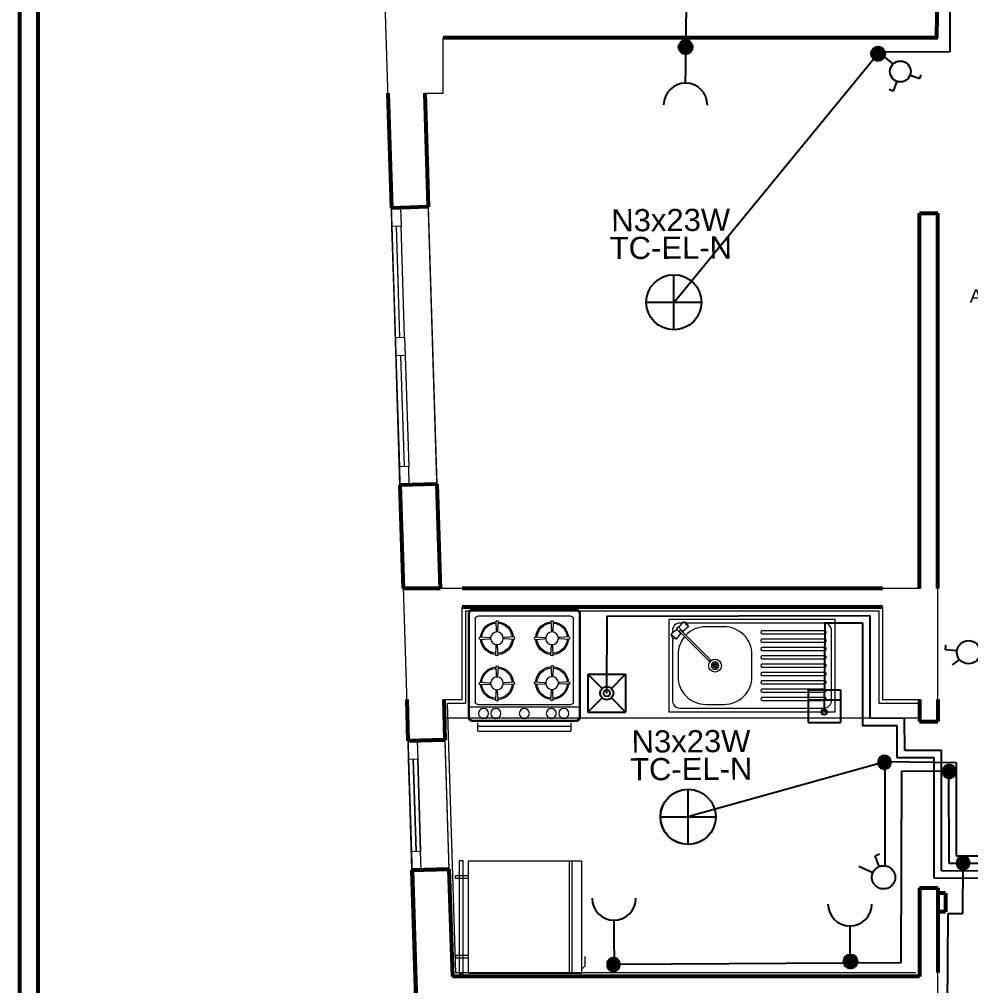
# Model space of a CAD drawing. Header units: millimetres. Extents: x -1335 to 33749, y 2338 to 5277.
# Drawn here: x 14125 to 14640, y 3621 to 4144 of the extents above; entities that cross this region are included whole.
import ezdxf
from ezdxf.enums import TextEntityAlignment as Align

# ---------------------------------------------------------------- set-up
doc = ezdxf.new("R2010")
doc.units = ezdxf.units.MM
doc.linetypes.add('ACAD_ISO03W100', pattern=[30, 12, -18])
for name, color, linetype, lineweight in [('DUVAR', 7, 'Continuous', 53), ('Linye-23', 220, 'Continuous', 25), ('MERDIVEN', 8, 'Continuous', 20), ('Model Birimi - Mahal', 7, 'Continuous', 18), ('PENCERE', 1, 'Continuous', 20), ('TEF', 15, 'Continuous', 18), ('tefrişler', 134, 'Continuous', 9), ('YALıTıM', 7, 'Continuous', 18), ('YESIL', 74, 'Continuous', 18)]:
    doc.layers.add(name, color=color, linetype=linetype, lineweight=lineweight)
doc.layers.add('LAMBA YAZI', color=51, linetype='Continuous')
doc.layers.get('TEF').off()
doc.styles.add('LAMBA', font='arial.ttf', dxfattribs={"height": 12})
doc.styles.add('OLUŞTURULMUŞ_STİL_1', font='arial.ttf')

# ---------------------------------------------------------------- blocks, each defined once
blk = doc.blocks.new('daqwe')
at = {"layer": 'tefrişler'}
for p, q in [((110582.31, -78103.35), (110643.27, -78103.35)), ((110582.31, -78164.31), (110582.31, -78103.35)), ((110639.21, -78101.31), (110634.13, -78101.31)), ((110641.24, -78103.35), (110639.21, -78101.31)), ((110643.27, -78103.35), (110643.27, -78164.31)), ((110582.31, -78108.43), (110643.27, -78108.43)), ((110582.31, -78109.95), (110643.27, -78109.95)), ((110643.27, -78164.31), (110582.31, -78164.31)), ((110582.31, -78167.35), (110582.31, -78169.39)), ((110643.27, -78167.35), (110582.31, -78167.35)), ((110590.44, -78164.31), (110590.44, -78171.42)), ((110591.96, -78164.31), (110591.96, -78171.42)), ((110633.62, -78164.31), (110633.62, -78171.42)), ((110635.14, -78164.31), (110635.14, -78171.42)), ((110643.27, -78169.39), (110643.27, -78167.35)), ((110582.31, -78169.39), (110643.27, -78169.39)), ((110591.96, -78171.42), (110590.44, -78171.42)), ((110633.62, -78171.42), (110635.14, -78171.42))]:
    blk.add_line(p, q, dxfattribs=at)
blk = doc.blocks.new('Firin-1')
for p, q in [((-26.84, -49.81), (-26.84, -4.81)), ((-25.48, -3.44), (24.97, -3.44)), ((26.34, -4.81), (26.34, -49.81)), ((24.97, -51.17), (-25.48, -51.17)), ((-30.25, -52.62), (29.75, -52.62))]:
    blk.add_line(p, q)
at = {"color": 8}
for p, q in [((-15.93, -6.01), (-15.59, -11.47)), ((-14.57, -6.01), (-14.91, -11.47)), ((13.88, -6.01), (14.22, -11.47)), ((15.25, -6.01), (14.91, -11.47)), ((-24.57, -14.64), (-19.11, -14.99)), ((-24.57, -16.01), (-19.11, -15.67)), ((-5.94, -14.64), (-11.39, -14.99)), ((-5.94, -16.01), (-11.39, -15.67)), ((5.25, -14.64), (10.71, -14.99)), ((5.25, -16.01), (10.71, -15.67)), ((23.88, -14.64), (18.42, -14.99)), ((23.88, -16.01), (18.42, -15.67)), ((-15.93, -24.64), (-15.59, -19.19)), ((-14.57, -24.64), (-14.91, -19.19)), ((13.88, -24.64), (14.22, -19.19)), ((15.25, -24.64), (14.91, -19.19)), ((-15.93, -30.27), (-15.59, -35.73)), ((-14.57, -30.27), (-14.91, -35.73)), ((13.88, -30.43), (14.22, -35.89)), ((15.25, -30.43), (14.91, -35.89)), ((-24.57, -38.9), (-19.11, -39.24)), ((-24.57, -40.27), (-19.11, -39.92)), ((-5.94, -38.9), (-11.39, -39.24)), ((-5.94, -40.27), (-11.39, -39.92)), ((5.25, -39.07), (10.71, -39.41)), ((5.25, -40.43), (10.71, -40.09)), ((23.88, -39.07), (18.42, -39.41)), ((23.88, -40.43), (18.42, -40.09)), ((-15.93, -48.9), (-15.59, -43.44)), ((-14.57, -48.9), (-14.91, -43.44)), ((13.88, -49.06), (14.22, -43.61)), ((15.25, -49.06), (14.91, -43.61))]:
    blk.add_line(p, q, dxfattribs=at)
at = {"const_width": 1.36}
blk.add_lwpolyline([(29.75, -2.08), (29.75, -57.99, -0.414214), (27.7, -60.03), (-28.21, -60.03, -0.414214), (-30.25, -57.99), (-30.25, -2.08, -0.414214), (-28.21, -0.03), (27.7, -0.03, -0.414214)], format="xyb", close=True, dxfattribs=at)
at = {"color": 8, "const_width": 0.682}
for points in [[(-25.53, -61.03), (-25.53, -65.08)], [(-25.53, -63.03), (25.03, -63.03)], [(25.03, -65.08), (25.03, -61.03)], [(-24.85, -65.76), (24.34, -65.76)]]:
    blk.add_lwpolyline(points, dxfattribs=at)
for points in [[(-25.53, -65.08, 0.414214), (-24.85, -65.76, 0.414214)], [(24.34, -65.76, 0.414214), (25.03, -65.08, 0.414214)]]:
    blk.add_lwpolyline(points, format="xyb", dxfattribs=at)
at = {"color": 8}
for centre, radius in [((-15.25, -15.33), 3.41), ((14.56, -15.33), 3.41), ((-15.25, -39.58), 3.41), ((14.56, -39.75), 3.41), ((-21.65, -55.99), 2.73), ((-14.86, -55.99), 2.73), ((-0.25, -55.99), 2.73), ((15.16, -55.99), 2.73), ((21.78, -55.99), 2.73)]:
    blk.add_circle(centre, radius, dxfattribs=at)
for centre, start, end in [((-25.48, -4.81), 90, 180), ((24.97, -4.81), 0, 90), ((-25.48, -49.81), 180, 270), ((24.97, -49.81), 270, 0)]:
    blk.add_arc(centre, 1.36, start, end)
for centre, radius, start, end in [((-15.25, -15.33), 8.86, 94.2199, 175.7801), ((-15.25, -15.33), 8.18, 94.2736, 175.7264), ((-15.25, -6.9), 1.12, 52.346, 127.654), ((-15.25, -15.33), 8.18, 4.2736, 85.7264), ((-15.25, -15.33), 8.86, 4.2199, 85.7801), ((14.56, -15.33), 8.86, 94.2199, 175.7801), ((14.56, -15.33), 8.18, 94.2736, 175.7264), ((14.56, -6.9), 1.12, 52.346, 127.654), ((14.56, -15.33), 8.18, 4.2736, 85.7264), ((14.56, -15.33), 8.86, 4.2199, 85.7801), ((-23.68, -15.33), 1.12, 142.346, 217.654), ((-19.35, -15.33), 0.415, 304.85, 55.15), ((-15.25, -11.23), 0.415, 214.85, 325.15), ((-11.16, -15.33), 0.415, 124.85, 235.15), ((-6.82, -15.33), 1.12, 322.346, 37.654), ((6.14, -15.33), 1.12, 142.346, 217.654), ((10.47, -15.33), 0.415, 304.85, 55.15), ((14.56, -11.23), 0.415, 214.85, 325.15), ((18.66, -15.33), 0.415, 124.85, 235.15), ((22.99, -15.33), 1.12, 322.346, 37.654), ((-15.25, -15.33), 8.86, 184.2199, 265.7801), ((-15.25, -15.33), 8.18, 184.2736, 265.7264), ((-15.25, -19.42), 0.415, 34.85, 145.15), ((-15.25, -15.33), 8.18, 274.2736, 355.7264), ((-15.25, -15.33), 8.86, 274.2199, 355.7801), ((14.56, -15.33), 8.86, 184.2199, 265.7801), ((14.56, -15.33), 8.18, 184.2736, 265.7264), ((14.56, -19.42), 0.415, 34.85, 145.15), ((14.56, -15.33), 8.18, 274.2736, 355.7264), ((14.56, -15.33), 8.86, 274.2199, 355.7801), ((-15.25, -23.76), 1.12, 232.346, 307.654), ((14.56, -23.76), 1.12, 232.346, 307.654), ((-15.25, -39.58), 8.86, 94.2199, 175.7801), ((-15.25, -31.15), 1.12, 52.346, 127.654), ((-15.25, -39.58), 8.86, 4.2199, 85.7801), ((14.56, -39.75), 8.86, 94.2199, 175.7801), ((14.56, -31.32), 1.12, 52.346, 127.654), ((14.56, -39.75), 8.86, 4.2199, 85.7801), ((-15.25, -39.58), 8.18, 94.2736, 175.7264), ((-15.25, -35.49), 0.415, 214.85, 325.15), ((-15.25, -39.58), 8.18, 4.2736, 85.7264), ((14.56, -39.75), 8.18, 94.2736, 175.7264), ((14.56, -35.65), 0.415, 214.85, 325.15), ((14.56, -39.75), 8.18, 4.2736, 85.7264), ((-23.68, -39.58), 1.12, 142.346, 217.654), ((-15.25, -39.58), 8.86, 184.2199, 265.7801), ((-15.25, -39.58), 8.18, 184.2736, 265.7264), ((-19.35, -39.58), 0.415, 304.85, 55.15), ((-15.25, -39.58), 8.18, 274.2736, 355.7264), ((-15.25, -39.58), 8.86, 274.2199, 355.7801), ((-11.16, -39.58), 0.415, 124.85, 235.15), ((-6.82, -39.58), 1.12, 322.346, 37.654), ((6.14, -39.75), 1.12, 142.346, 217.654), ((14.56, -39.75), 8.86, 184.2199, 265.7801), ((14.56, -39.75), 8.18, 184.2736, 265.7264), ((10.47, -39.75), 0.415, 304.85, 55.15), ((14.56, -39.75), 8.18, 274.2736, 355.7264), ((14.56, -39.75), 8.86, 274.2199, 355.7801), ((18.66, -39.75), 0.415, 124.85, 235.15), ((22.99, -39.75), 1.12, 322.346, 37.654), ((-15.25, -43.68), 0.415, 34.85, 145.15), ((14.56, -43.84), 0.415, 34.85, 145.15), ((-15.25, -48.01), 1.12, 232.346, 307.654), ((14.56, -48.18), 1.12, 232.346, 307.654)]:
    blk.add_arc(centre, radius, start, end, dxfattribs=at)
blk = doc.blocks.new('asdfŞLK')
at = {"layer": 'MERDIVEN'}
for points in [[(20479.46, -90253.2), (20479.46, -90219.7, -0.414214), (20480.21, -90218.95), (20480.71, -90218.95, -0.414214), (20481.46, -90219.7), (20481.46, -90253.2, -0.414214), (20480.71, -90253.95), (20480.21, -90253.95, -0.414214)], [(20483.96, -90253.2), (20483.96, -90219.7, -0.414214), (20484.71, -90218.95), (20485.21, -90218.95, -0.414214), (20485.96, -90219.7), (20485.96, -90253.2, -0.414214), (20485.21, -90253.95), (20484.71, -90253.95, -0.414214)], [(20488.46, -90253.2), (20488.46, -90219.7, -0.414214), (20489.21, -90218.95), (20489.71, -90218.95, -0.414214), (20490.46, -90219.7), (20490.46, -90253.2, -0.414214), (20489.71, -90253.95), (20489.21, -90253.95, -0.414214)], [(20492.96, -90253.2), (20492.96, -90219.7, -0.414214), (20493.71, -90218.95), (20494.21, -90218.95, -0.414214), (20494.96, -90219.7), (20494.96, -90253.2, -0.414214), (20494.21, -90253.95), (20493.71, -90253.95, -0.414214)], [(20497.46, -90253.2), (20497.46, -90219.7, -0.414214), (20498.21, -90218.95), (20498.71, -90218.95, -0.414214), (20499.46, -90219.7), (20499.46, -90253.2, -0.414214), (20498.71, -90253.95), (20498.21, -90253.95, -0.414214)], [(20501.96, -90253.2), (20501.96, -90219.7, -0.414214), (20502.71, -90218.95), (20503.21, -90218.95, -0.414214), (20503.96, -90219.7), (20503.96, -90253.2, -0.414214), (20503.21, -90253.95), (20502.71, -90253.95, -0.414214)], [(20506.46, -90253.2), (20506.46, -90219.7, -0.414214), (20507.21, -90218.95), (20507.71, -90218.95, -0.414214), (20508.46, -90219.7), (20508.46, -90253.2, -0.414214), (20507.71, -90253.95), (20507.21, -90253.95, -0.414214)], [(20510.96, -90253.2), (20510.96, -90219.7, -0.414214), (20511.71, -90218.95), (20512.21, -90218.95, -0.414214), (20512.96, -90219.7), (20512.96, -90253.2, -0.414214), (20512.21, -90253.95), (20511.71, -90253.95, -0.414214)], [(20515.46, -90253.2), (20515.46, -90219.7, -0.414214), (20516.21, -90218.95), (20516.71, -90218.95, -0.414214), (20517.46, -90219.7), (20517.46, -90253.2, -0.414214), (20516.71, -90253.95), (20516.21, -90253.95, -0.414214)]]:
    blk.add_lwpolyline(points, format="xyb", close=True, dxfattribs=at)
at = {"layer": 'tefrişler'}
for p, q in [((20496.97, -90277.6), (20498.22, -90278.85)), ((20497.11, -90277.46), (20498.36, -90278.7)), ((20498.36, -90276.95), (20498.36, -90278.7)), ((20498.56, -90276.95), (20498.56, -90278.7)), ((20498.56, -90278.7), (20499.8, -90277.46)), ((20498.7, -90278.85), (20499.94, -90277.6)), ((20496.46, -90278.85), (20498.22, -90278.85)), ((20496.46, -90279.05), (20498.22, -90279.05)), ((20496.97, -90280.29), (20498.22, -90279.05)), ((20497.11, -90280.43), (20498.36, -90279.19)), ((20498.36, -90279.19), (20498.36, -90280.95)), ((20498.56, -90279.19), (20499.8, -90280.43)), ((20498.56, -90279.19), (20498.56, -90280.95)), ((20498.7, -90278.85), (20500.46, -90278.85)), ((20498.7, -90279.05), (20500.46, -90279.05)), ((20498.7, -90279.05), (20499.94, -90280.29))]:
    blk.add_line(p, q, dxfattribs=at)
for points in [[(20473.46, -90213.95), (20473.46, -90303.95), (20523.46, -90303.95), (20523.46, -90213.95)], [(20479.1, -90297.59), (20479.81, -90298.3), (20496.07, -90282.04), (20495.37, -90281.33)]]:
    blk.add_lwpolyline(points, close=True, dxfattribs=at)
for points in [[(20483.36, -90301.95), (20517.46, -90301.95, 0.414214), (20521.46, -90297.95), (20521.46, -90219.95, 0.414214), (20517.46, -90215.95), (20479.46, -90215.95, 0.414214), (20475.46, -90219.95)], [(20475.46, -90219.95), (20475.46, -90294.05, 0.190615)], [(20482.74, -90295.37, 0.178056), (20492.46, -90298.95), (20504.46, -90298.95, 0.414214), (20519.46, -90283.95), (20519.46, -90273.95, 0.414214), (20504.46, -90258.95), (20492.46, -90258.95, 0.414214), (20477.46, -90273.95)], [(20477.46, -90273.95), (20477.46, -90283.95, 0.202503), (20482, -90294.7)], [(20477.54, -90293.2), (20475.9, -90293.75, 0.236068), (20475.26, -90294.38), (20474.71, -90296.03)], [(20475.46, -90296.61), (20475.46, -90297.95, 0.414214), (20479.46, -90301.95), (20480.79, -90301.95, 0.414214)], [(20484.2, -90299.86), (20483.65, -90301.51, -0.236068), (20483.02, -90302.14), (20481.37, -90302.69)]]:
    blk.add_lwpolyline(points, format="xyb", dxfattribs=at)
for points in [[(20480.02, -90296.39), (20477.9, -90298.51), (20474.71, -90296.03), (20477.54, -90293.2), (20480.02, -90296.39)], [(20481.02, -90297.39), (20478.9, -90299.51), (20481.37, -90302.69), (20484.2, -90299.86), (20481.02, -90297.39)]]:
    blk.add_lwpolyline(points, dxfattribs=at)
blk.add_circle((20498.46, -90278.95), 3.5, dxfattribs=at)
for centre, start, end in [((20498.46, -90278.95), 137.866, 177.134), ((20498.46, -90278.95), 92.866, 132.134), ((20498.46, -90278.95), 47.866, 87.134), ((20498.46, -90278.95), 2.866, 42.134), ((20498.46, -90278.95), 182.866, 222.134), ((20498.46, -90278.95), 227.866, 267.134), ((20498.46, -90278.95), 272.866, 312.134), ((20498.46, -90278.95), 317.866, 357.134), ((20479.46, -90297.95), 186.5805, 263.4195), ((20479.46, -90297.95), 59.4775, 83.4195), ((20479.46, -90297.95), 6.5805, 30.5225)]:
    blk.add_arc(centre, 2, start, end, dxfattribs=at)

msp = doc.modelspace()

# ---------------------------------------------------------------- linework, layer by layer
for p, q in [((14482.33, 4131.07), (14489.1, 4131.07)), ((14482.47, 4131.31), (14488.96, 4131.31)), ((14482.62, 4131.55), (14488.81, 4131.55)), ((14482.8, 4131.78), (14488.63, 4131.78)), ((14483.02, 4132.02), (14488.42, 4132.02)), ((14483.27, 4132.26), (14488.16, 4132.26)), ((14483.58, 4132.49), (14487.85, 4132.49)), ((14483.98, 4132.73), (14487.45, 4132.73)), ((14484.55, 4132.97), (14486.88, 4132.97)), ((14481.93, 4129.41), (14489.5, 4129.41)), ((14481.93, 4129.18), (14489.5, 4129.18)), ((14481.94, 4129.65), (14489.49, 4129.65)), ((14481.95, 4128.94), (14489.48, 4128.94)), ((14481.96, 4129.89), (14489.47, 4129.89)), ((14481.98, 4128.7), (14489.45, 4128.7)), ((14482, 4130.12), (14489.43, 4130.12)), ((14482.03, 4128.47), (14489.4, 4128.47)), ((14482.06, 4130.36), (14489.37, 4130.36)), ((14482.1, 4128.23), (14489.33, 4128.23)), ((14482.13, 4130.6), (14489.3, 4130.6)), ((14482.18, 4127.99), (14489.25, 4127.99)), ((14482.23, 4130.84), (14489.21, 4130.84)), ((14482.28, 4127.76), (14489.15, 4127.76)), ((14482.4, 4127.52), (14489.03, 4127.52)), ((14482.55, 4127.28), (14488.88, 4127.28)), ((14482.72, 4127.05), (14488.71, 4127.05)), ((14482.92, 4126.81), (14488.52, 4126.81)), ((14483.15, 4126.57), (14488.28, 4126.57)), ((14483.43, 4126.34), (14488, 4126.34)), ((14483.79, 4126.1), (14487.64, 4126.1)), ((14484.26, 4125.86), (14487.17, 4125.86)), ((14586.02, 4125.87), (14593.59, 4125.87)), ((14586.03, 4126.11), (14593.58, 4126.11)), ((14586.05, 4126.35), (14593.56, 4126.35)), ((14586.09, 4126.58), (14593.52, 4126.58)), ((14586.15, 4126.82), (14593.46, 4126.82)), ((14586.22, 4127.06), (14593.39, 4127.06)), ((14586.31, 4127.29), (14593.29, 4127.29)), ((14586.42, 4127.53), (14593.18, 4127.53)), ((14586.55, 4127.77), (14593.05, 4127.77)), ((14586.71, 4128), (14592.9, 4128)), ((14586.89, 4128.24), (14592.72, 4128.24)), ((14587.1, 4128.48), (14592.5, 4128.48)), ((14587.36, 4128.71), (14592.25, 4128.71)), ((14587.67, 4128.95), (14591.94, 4128.95)), ((14588.07, 4129.19), (14591.54, 4129.19)), ((14588.64, 4129.42), (14590.97, 4129.42)), ((14485.08, 4125.63), (14486.35, 4125.63)), ((14586.02, 4125.64), (14589.78, 4125.64)), ((14586.04, 4125.4), (14593.57, 4125.4)), ((14586.07, 4125.16), (14593.54, 4125.16)), ((14586.12, 4124.92), (14593.49, 4124.92)), ((14586.19, 4124.69), (14593.42, 4124.69)), ((14586.27, 4124.45), (14593.34, 4124.45)), ((14586.37, 4124.21), (14593.24, 4124.21)), ((14586.49, 4123.98), (14593.12, 4123.98)), ((14586.64, 4123.74), (14592.97, 4123.74)), ((14586.81, 4123.5), (14592.8, 4123.5)), ((14587, 4123.27), (14592.6, 4123.27)), ((14587.24, 4123.03), (14592.37, 4123.03)), ((14587.52, 4122.79), (14592.08, 4122.79)), ((14587.88, 4122.56), (14591.73, 4122.56)), ((14588.35, 4122.32), (14591.26, 4122.32)), ((14589.17, 4122.08), (14590.43, 4122.08)), ((14590.37, 4125.64), (14593.59, 4125.64)), ((14599.88, 4110.86), (14597.95, 4105.57)), ((14607.1, 4114.22), (14612.39, 4112.29)), ((14612.39, 4112.29), (14613.16, 4114.4)), ((14597.95, 4105.57), (14595.84, 4106.34)), ((14626.24, 3803.26), (14626.51, 3805.77)), ((14632.5, 3802.59), (14626.24, 3803.26)), ((14432.86, 3789.97), (14453.26, 3789.97)), ((14432.86, 3789.97), (14440.51, 3782.32)), ((14432.86, 3789.97), (14432.86, 3769.57)), ((14445.6, 3782.32), (14453.26, 3789.97)), ((14453.26, 3789.97), (14453.26, 3769.57)), ((14551.9, 3781.52), (14569.44, 3781.52)), ((14551.9, 3781.52), (14551.9, 3763.98)), ((14569.44, 3781.52), (14569.44, 3763.98)), ((14432.86, 3769.57), (14440.51, 3777.22)), ((14445.6, 3777.22), (14453.26, 3769.57)), ((14551.9, 3776.24), (14569.44, 3776.24)), ((14432.86, 3769.57), (14453.26, 3769.57)), ((14551.9, 3763.98), (14569.44, 3763.98)), ((14589.86, 3744.17), (14596.62, 3744.17)), ((14589.99, 3744.41), (14596.49, 3744.41)), ((14590.14, 3744.65), (14596.33, 3744.65)), ((14590.32, 3744.88), (14596.15, 3744.88)), ((14590.54, 3745.12), (14595.94, 3745.12)), ((14590.79, 3745.36), (14595.68, 3745.36)), ((14591.11, 3745.59), (14595.37, 3745.59)), ((14591.5, 3745.83), (14594.97, 3745.83)), ((14592.07, 3746.07), (14594.41, 3746.07)), ((14589.45, 3742.51), (14597.03, 3742.51)), ((14589.45, 3742.28), (14597.02, 3742.28)), ((14589.46, 3742.75), (14597.02, 3742.75)), ((14589.47, 3742.04), (14597, 3742.04)), ((14589.49, 3742.99), (14596.99, 3742.99)), ((14589.51, 3741.8), (14596.97, 3741.8)), ((14589.53, 3743.22), (14596.95, 3743.22)), ((14589.56, 3741.57), (14596.92, 3741.57)), ((14589.58, 3743.46), (14596.89, 3743.46)), ((14589.62, 3741.33), (14596.85, 3741.33)), ((14589.66, 3743.7), (14596.82, 3743.7)), ((14589.71, 3741.09), (14596.77, 3741.09)), ((14589.75, 3743.93), (14596.73, 3743.93)), ((14589.81, 3740.86), (14596.67, 3740.86)), ((14589.93, 3740.62), (14596.55, 3740.62)), ((14590.07, 3740.38), (14596.41, 3740.38)), ((14590.24, 3740.15), (14596.24, 3740.15)), ((14590.44, 3739.91), (14596.04, 3739.91)), ((14590.67, 3739.67), (14595.8, 3739.67)), ((14590.96, 3739.44), (14595.52, 3739.44)), ((14591.31, 3739.2), (14595.17, 3739.2)), ((14591.79, 3738.96), (14594.69, 3738.96)), ((14592.61, 3738.73), (14593.87, 3738.73)), ((14624.66, 3738.73), (14631.82, 3738.73)), ((14624.75, 3738.96), (14631.73, 3738.96)), ((14624.86, 3739.2), (14631.62, 3739.2)), ((14624.99, 3739.44), (14631.49, 3739.44)), ((14625.14, 3739.67), (14631.33, 3739.67)), ((14625.32, 3739.91), (14631.15, 3739.91)), ((14625.54, 3740.15), (14630.94, 3740.15)), ((14625.79, 3740.38), (14630.68, 3740.38)), ((14626.1, 3740.62), (14630.37, 3740.62)), ((14626.5, 3740.86), (14629.97, 3740.86)), ((14627.07, 3741.09), (14629.4, 3741.09)), ((14624.45, 3737.54), (14632.03, 3737.54)), ((14624.45, 3737.31), (14632.02, 3737.31)), ((14624.46, 3737.78), (14632.01, 3737.78)), ((14624.47, 3737.07), (14632, 3737.07)), ((14624.49, 3738.02), (14631.99, 3738.02)), ((14624.51, 3736.83), (14631.97, 3736.83)), ((14624.53, 3738.25), (14631.95, 3738.25)), ((14624.56, 3736.6), (14631.92, 3736.6)), ((14624.58, 3738.49), (14631.89, 3738.49)), ((14624.62, 3736.36), (14631.85, 3736.36)), ((14624.7, 3736.12), (14631.77, 3736.12)), ((14624.81, 3735.88), (14631.67, 3735.88)), ((14624.93, 3735.65), (14631.55, 3735.65)), ((14625.07, 3735.41), (14631.41, 3735.41)), ((14625.24, 3735.17), (14631.24, 3735.17)), ((14625.44, 3734.94), (14631.04, 3734.94)), ((14625.67, 3734.7), (14630.8, 3734.7)), ((14625.96, 3734.46), (14630.52, 3734.46)), ((14626.31, 3734.23), (14630.16, 3734.23)), ((14626.79, 3733.99), (14629.69, 3733.99)), ((14627.61, 3733.75), (14628.87, 3733.75)), ((14588.15, 3691.82), (14590.49, 3692.75)), ((14590.46, 3685.97), (14588.15, 3691.82)), ((14631.96, 3688.07), (14639.53, 3688.07)), ((14631.96, 3687.83), (14639.53, 3687.83)), ((14631.97, 3688.3), (14639.52, 3688.3)), ((14631.98, 3687.59), (14639.51, 3687.59)), ((14631.99, 3688.54), (14639.5, 3688.54)), ((14632.01, 3687.36), (14639.47, 3687.36)), ((14632.03, 3688.78), (14639.45, 3688.78)), ((14632.06, 3687.12), (14639.42, 3687.12)), ((14632.09, 3689.02), (14639.4, 3689.02)), ((14632.13, 3686.88), (14639.36, 3686.88)), ((14632.16, 3689.25), (14639.32, 3689.25)), ((14632.21, 3686.65), (14639.28, 3686.65)), ((14632.25, 3689.49), (14639.23, 3689.49)), ((14632.36, 3689.73), (14639.12, 3689.73)), ((14632.49, 3689.96), (14638.99, 3689.96)), ((14632.65, 3690.2), (14638.84, 3690.2)), ((14632.83, 3690.44), (14638.66, 3690.44)), ((14633.04, 3690.67), (14638.44, 3690.67)), ((14633.3, 3690.91), (14638.19, 3690.91)), ((14633.61, 3691.15), (14637.88, 3691.15)), ((14634.01, 3691.38), (14637.48, 3691.38)), ((14634.58, 3691.62), (14636.91, 3691.62)), ((14632.31, 3686.41), (14639.18, 3686.41)), ((14632.43, 3686.17), (14639.05, 3686.17)), ((14632.58, 3685.94), (14638.91, 3685.94)), ((14632.74, 3685.7), (14638.74, 3685.7)), ((14632.94, 3685.46), (14638.54, 3685.46)), ((14633.18, 3685.23), (14638.31, 3685.23)), ((14633.46, 3684.99), (14638.02, 3684.99)), ((14633.82, 3684.75), (14637.67, 3684.75)), ((14634.29, 3684.52), (14637.2, 3684.52)), ((14635.11, 3684.28), (14636.37, 3684.28)), ((14443.07, 3634.26), (14450.23, 3634.26)), ((14443.16, 3634.49), (14450.14, 3634.49)), ((14443.27, 3634.73), (14450.03, 3634.73)), ((14443.4, 3634.97), (14449.9, 3634.97)), ((14443.56, 3635.2), (14449.75, 3635.2)), ((14443.74, 3635.44), (14449.57, 3635.44)), ((14443.95, 3635.68), (14449.35, 3635.68)), ((14444.21, 3635.91), (14449.1, 3635.91)), ((14444.52, 3636.15), (14448.78, 3636.15)), ((14444.92, 3636.39), (14448.39, 3636.39)), ((14445.49, 3636.62), (14447.82, 3636.62)), ((14571.07, 3634.69), (14578.65, 3634.69)), ((14571.07, 3634.45), (14578.64, 3634.45)), ((14571.08, 3634.92), (14578.64, 3634.92)), ((14571.09, 3634.21), (14578.62, 3634.21)), ((14571.11, 3635.16), (14578.61, 3635.16)), ((14571.15, 3635.4), (14578.57, 3635.4)), ((14571.2, 3635.63), (14578.51, 3635.63)), ((14571.28, 3635.87), (14578.44, 3635.87)), ((14571.37, 3636.11), (14578.35, 3636.11)), ((14571.48, 3636.34), (14578.24, 3636.34)), ((14571.61, 3636.58), (14578.11, 3636.58)), ((14571.76, 3636.82), (14577.95, 3636.82)), ((14571.94, 3637.05), (14577.77, 3637.05)), ((14572.16, 3637.29), (14577.56, 3637.29)), ((14572.41, 3637.53), (14577.3, 3637.53)), ((14572.72, 3637.76), (14576.99, 3637.76)), ((14573.12, 3638), (14576.59, 3638)), ((14573.69, 3638.24), (14576.02, 3638.24)), ((14442.86, 3633.07), (14450.44, 3633.07)), ((14442.87, 3633.31), (14450.43, 3633.31)), ((14442.87, 3632.84), (14450.44, 3632.84)), ((14442.89, 3632.6), (14450.42, 3632.6)), ((14442.9, 3633.55), (14450.4, 3633.55)), ((14442.92, 3632.36), (14450.38, 3632.36)), ((14442.94, 3633.78), (14450.36, 3633.78)), ((14442.97, 3632.12), (14450.33, 3632.12)), ((14443, 3634.02), (14450.31, 3634.02)), ((14443.04, 3631.89), (14450.27, 3631.89)), ((14443.12, 3631.65), (14450.18, 3631.65)), ((14443.22, 3631.41), (14450.08, 3631.41)), ((14443.34, 3631.18), (14449.96, 3631.18)), ((14443.48, 3630.94), (14449.82, 3630.94)), ((14443.65, 3630.7), (14449.65, 3630.7)), ((14443.85, 3630.47), (14449.45, 3630.47)), ((14444.09, 3630.23), (14449.22, 3630.23)), ((14444.37, 3629.99), (14448.93, 3629.99)), ((14444.73, 3629.76), (14448.58, 3629.76)), ((14445.2, 3629.52), (14448.1, 3629.52)), ((14446.02, 3629.28), (14447.28, 3629.28)), ((14571.13, 3633.98), (14578.59, 3633.98)), ((14571.18, 3633.74), (14578.54, 3633.74)), ((14571.24, 3633.5), (14578.47, 3633.5)), ((14571.33, 3633.27), (14578.39, 3633.27)), ((14571.43, 3633.03), (14578.29, 3633.03)), ((14571.55, 3632.79), (14578.17, 3632.79)), ((14571.69, 3632.55), (14578.03, 3632.55)), ((14571.86, 3632.32), (14577.86, 3632.32)), ((14572.06, 3632.08), (14577.66, 3632.08)), ((14572.29, 3631.84), (14577.42, 3631.84)), ((14572.58, 3631.61), (14577.14, 3631.61)), ((14572.93, 3631.37), (14576.78, 3631.37)), ((14573.41, 3631.13), (14576.31, 3631.13)), ((14574.23, 3630.9), (14575.49, 3630.9))]:
    msp.add_line(p, q)
at = {"color": 1, "ltscale": 10}
for p, q in [((14485.71, 4109.84), (14485.78, 4117.99)), ((14446.92, 3656.96), (14446.92, 3648.54)), ((14574.54, 3653.81), (14574.54, 3645.39))]:
    msp.add_line(p, q, dxfattribs=at)
at = {"color": 2}
for p, q in [((14479.34, 3976.39), (14479.34, 4006.22)), ((14464.43, 3991.3), (14494.26, 3991.3)), ((14487.03, 3697.91), (14487.03, 3727.74)), ((14472.15, 3712.85), (14501.99, 3712.85)), ((14501.99, 3712.8), (14501.95, 3712.82))]:
    msp.add_line(p, q, dxfattribs=at)
at = {"linetype": 'ACAD_ISO03W100', "ltscale": 10}
for p, q in [((14633.86, 3797.97), (14629.87, 3795.05)), ((14586.99, 3682.62), (14579.45, 3685.9))]:
    msp.add_line(p, q, dxfattribs=at)
for centre, radius in [((14485.72, 4129.36), 3.79), ((14589.8, 4125.82), 3.79), ((14601.82, 4116.15), 5.63), ((14638.76, 3801.92), 6.3), ((14443.06, 3779.77), 3.6), ((14443.06, 3779.77), 1.72), ((14560.67, 3769.52), 1.48), ((14592.77, 3680.11), 6.3), ((14574.86, 3634.63), 3.79)]:
    msp.add_circle(centre, radius)
at = {"color": 2}
for centre, radius in [((14479.34, 3991.3), 14.92), ((14487.03, 3712.82), 14.96), ((14487.07, 3712.85), 14.92)]:
    msp.add_circle(centre, radius, dxfattribs=at)
at = {"linetype": 'ByBlock'}
for centre, start, end in [((14485.62, 4098.01), 359.5551, 179.5551), ((14446.92, 3668.78), 180, 0), ((14574.54, 3665.64), 180, 0)]:
    msp.add_arc(centre, 11.84, start, end, dxfattribs=at)
at = {"layer": 'DUVAR'}
for p, q in [((14622.15, 4187.18), (14621.44, 4134.42)), ((14622.15, 4134.42), (14354.6, 4134.42)), ((14324.6, 4104.42), (14326.55, 4042.25)), ((14344.61, 4104.42), (14346.54, 4042.87)), ((14346.54, 4042.87), (14326.54, 4042.25)), ((14346.54, 4042.87), (14326.55, 4042.25)), ((14346.54, 4042.87), (14326.55, 4042.25)), ((14346.54, 4042.87), (14326.55, 4042.25)), ((14346.54, 4042.87), (14326.55, 4042.25)), ((14346.54, 4042.87), (14326.55, 4042.25)), ((14346.54, 4042.87), (14326.55, 4042.25)), ((14612.15, 3836.32), (14612.15, 4039.42)), ((14612.15, 4039.42), (14622.15, 4039.42)), ((14622.15, 3836.32), (14622.15, 4039.42)), ((14351.22, 3892.95), (14331.22, 3892.32)), ((14351.22, 3892.95), (14331.23, 3892.32)), ((14351.22, 3892.95), (14331.23, 3892.32)), ((14351.22, 3892.95), (14331.23, 3892.32)), ((14351.22, 3892.95), (14331.23, 3892.32)), ((14351.22, 3892.95), (14331.23, 3892.32)), ((14351.22, 3892.95), (14331.23, 3892.32)), ((14331.23, 3892.32), (14332.98, 3836.32)), ((14351.22, 3892.95), (14352.99, 3836.32)), ((14352.99, 3836.32), (14332.98, 3836.32)), ((14592.15, 3836.32), (14364.85, 3836.32)), ((14592.15, 3826.32), (14364.85, 3826.32)), ((14334.85, 3776.32), (14335.55, 3753.94)), ((14354.86, 3776.32), (14355.54, 3754.59)), ((14612.15, 3776.32), (14612.15, 3764.49)), ((14622.15, 3776.32), (14622.15, 3764.49)), ((14612.15, 3764.49), (14622.15, 3764.49)), ((14355.55, 3754.59), (14335.55, 3753.94)), ((14335.56, 3753.94), (14355.55, 3754.59)), ((14355.63, 3754.59), (14335.56, 3753.94)), ((14355.55, 3754.59), (14335.56, 3753.94)), ((14335.56, 3753.94), (14355.55, 3754.59)), ((14355.55, 3754.59), (14335.56, 3753.94)), ((14355.55, 3754.59), (14335.56, 3753.94)), ((14355.55, 3754.59), (14335.56, 3753.94)), ((14355.55, 3754.59), (14335.56, 3753.94)), ((14355.55, 3754.59), (14355.55, 3754.59)), ((14355.55, 3754.59), (14355.55, 3754.59)), ((14355.55, 3754.59), (14355.55, 3754.59)), ((14355.55, 3754.59), (14355.55, 3754.59)), ((14335.56, 3753.94), (14335.56, 3753.94)), ((14335.56, 3753.94), (14335.56, 3753.94)), ((14357.71, 3684.62), (14337.72, 3683.97)), ((14337.72, 3683.97), (14357.71, 3684.62)), ((14357.71, 3684.62), (14337.72, 3683.97)), ((14357.71, 3684.62), (14337.72, 3683.97)), ((14357.71, 3684.62), (14337.72, 3683.97)), ((14337.74, 3683.97), (14341.14, 3575.06)), ((14357.71, 3684.62), (14359.54, 3626.49)), ((14612.15, 3674.49), (14612.15, 3626.49)), ((14612.15, 3674.49), (14622.15, 3674.49)), ((14622.15, 3674.49), (14622.15, 3671.49)), ((14622.15, 3673.65), (14622.15, 3628.65)), ((14626.16, 3671.49), (14622.15, 3671.49)), ((14626.16, 3671.49), (14626.16, 3661.49)), ((14626.16, 3661.49), (14622.15, 3661.49)), ((14612.15, 3626.49), (14359.54, 3626.49))]:
    msp.add_line(p, q, dxfattribs=at)
at = {"layer": 'DUVAR', "color": 0}
for p, q in [((14346.54, 4042.87), (14326.55, 4042.25)), ((14351.22, 3892.95), (14331.23, 3892.32)), ((14351.22, 3892.95), (14331.23, 3892.32)), ((14355.55, 3754.59), (14355.55, 3754.59))]:
    msp.add_line(p, q, dxfattribs=at)
at = {"layer": 'DUVAR'}
msp.add_lwpolyline([(15240.03, 5276.58), (14125.36, 5276.58), (14125.36, 2376.9), (15240.03, 2376.9)], close=True, dxfattribs=at)
for points in [[(14135.36, 5266.58), (14135.36, 2386.9), (15230.03, 2386.9), (15230.03, 5266.58), (14135.36, 5266.58)], [(14347.89, 3359.1), (14337.74, 3683.97)]]:
    msp.add_lwpolyline(points, dxfattribs=at)
at = {"layer": 'Linye-23'}
for p, q in [((14628.74, 4126.81), (14628.75, 4255.68)), ((14485.78, 4117.99), (14486.19, 4154.35)), ((14485.73, 4133.15), (14485.73, 4129.25)), ((14479.36, 3991.25), (14590.2, 4126.48)), ((14486.25, 4129.59), (14486.25, 4129.67)), ((14628.74, 4126.81), (14590.16, 4126.56)), ((14598, 4120.26), (14590.2, 4126.48)), ((14443.12, 3821.25), (14442.9, 3779.58)), ((14585.53, 3821.54), (14443.12, 3821.25)), ((14561.01, 3817.6), (14560.69, 3769.42)), ((14581.46, 3817.58), (14561.01, 3817.6)), ((14581.46, 3762.17), (14581.46, 3817.58)), ((14585.46, 3766.16), (14585.53, 3821.54)), ((14559.48, 3789.59), (14559.48, 3789.6)), ((14559.48, 3789.6), (14559.48, 3789.6)), ((14604.15, 3766.14), (14585.46, 3766.16)), ((14604.17, 3748.78), (14604.15, 3766.14)), ((14600.17, 3762.17), (14581.46, 3762.17)), ((14600.17, 3744.77), (14600.17, 3762.17)), ((14620.16, 3744.77), (14600.17, 3744.77)), ((14624.13, 3748.79), (14604.17, 3748.78)), ((14620.16, 3679.69), (14620.16, 3744.77)), ((14624.16, 3683.67), (14624.13, 3748.79)), ((14593.61, 3742.6), (14486.91, 3712.93)), ((14593.35, 3742.58), (14593.48, 3686.34)), ((14632.23, 3742.08), (14593.69, 3742.58)), ((14632.23, 3691.63), (14632.23, 3742.08)), ((14602.43, 3737.56), (14602.03, 3633.83)), ((14628.09, 3737.35), (14602.43, 3737.56)), ((14628.16, 3687.65), (14628, 3737.42)), ((14707.31, 3687.24), (14628.16, 3687.65)), ((14703.31, 3691.27), (14632.23, 3691.63)), ((14635.64, 3687.6), (14635.43, 3660.29)), ((14711.3, 3683.22), (14624.16, 3683.67)), ((14715.33, 3679.2), (14620.16, 3679.69)), ((14627.45, 3660.29), (14627.19, 3609.27)), ((14635.43, 3660.29), (14627.45, 3660.29)), ((14446.9, 3648.82), (14447.03, 3633.01)), ((14574.53, 3645.41), (14574.5, 3633.67)), ((14602.03, 3633.83), (14447.03, 3633.01))]:
    msp.add_line(p, q, dxfattribs=at)
at = {"layer": 'PENCERE', "color": 21, "linetype": 'Continuous', "lineweight": 20}
for p, q in [((14346.54, 4042.87), (14326.55, 4042.25)), ((14331.23, 3892.32), (14326.55, 4042.25)), ((14346.54, 4042.87), (14351.22, 3892.95)), ((14328.73, 3972.28), (14326.86, 4032.26)), ((14331.23, 3972.36), (14329.36, 4032.33)), ((14330.45, 3997.35), (14329.36, 4032.33)), ((14333.73, 3972.44), (14331.86, 4032.41)), ((14331.54, 3962.37), (14333.42, 3902.4)), ((14334.04, 3962.44), (14335.92, 3902.47)), ((14329.35, 3952.29), (14330.92, 3902.32)), ((14351.22, 3892.95), (14331.23, 3892.32)), ((14355.55, 3754.59), (14335.56, 3753.94)), ((14355.55, 3754.59), (14357.71, 3684.62)), ((14337.72, 3683.97), (14335.56, 3753.94)), ((14337.4, 3693.97), (14335.89, 3743.94)), ((14338.38, 3744.02), (14339.9, 3694.05)), ((14339.9, 3694.05), (14338.39, 3744.02)), ((14342.4, 3694.13), (14340.88, 3744.11)), ((14340.88, 3744.11), (14342.4, 3694.13)), ((14336.21, 3733.95), (14337.4, 3693.97)), ((14357.71, 3684.62), (14337.72, 3683.97))]:
    msp.add_line(p, q, dxfattribs=at)
for points in [[(14331.55, 4042.41), (14331.86, 4032.41), (14326.86, 4032.26), (14326.55, 4042.25)], [(14333.73, 3972.44), (14334.04, 3962.44), (14329.04, 3962.29), (14328.73, 3972.28)], [(14336.23, 3892.48), (14335.92, 3902.47), (14330.92, 3902.32), (14331.23, 3892.32)], [(14340.56, 3754.1), (14340.88, 3744.11), (14335.89, 3743.94), (14335.56, 3753.94)], [(14342.72, 3684.13), (14342.4, 3694.13), (14337.4, 3693.97), (14337.72, 3683.97)]]:
    msp.add_lwpolyline(points, close=True, dxfattribs=at)
at = {"layer": 'tefrişler'}
msp.add_line((14612.15, 3766.32), (14355.18, 3766.32), dxfattribs=at)
at = {"layer": 'YALıTıM'}
for points in [[(14612.15, 3839.43), (14612.15, 3836.32), (14592.15, 3836.32), (14581.63, 3836.32), (14383.76, 3836.32), (14364.85, 3836.32), (14352.99, 3836.32), (14344.61, 4104.42), (14354.6, 4104.42), (14354.6, 4134.42)], [(14622.15, 3764.49), (14622.15, 3781.43), (14622.15, 3781.43), (14622.15, 4039.42)], [(14612.3, 3674.22), (14612.15, 3626.49), (14359.54, 3626.49), (14354.86, 3776.32), (14364.85, 3776.32), (14364.85, 3826.32), (14592.15, 3826.32), (14592.15, 3776.32), (14612.15, 3776.32), (14612.15, 3764.49)], [(14610.15, 3628.49), (14361.48, 3628.49), (14356.93, 3774.32), (14366.85, 3774.32), (14366.85, 3824.32), (14590.15, 3824.32), (14590.15, 3774.32), (14612.18, 3774.33)], [(14626.16, 3671.49), (14622.15, 3671.49)], [(14713.86, 3661.49), (14852.28, 3661.49), (14852.28, 3299.81), (14379.76, 3317.96), (14379.76, 3359.1), (14367.91, 3359.1), (14359.86, 3616.49), (14622.15, 3616.49), (14622.15, 3661.49), (14626.16, 3661.49)]]:
    msp.add_lwpolyline(points, dxfattribs=at)
at = {"layer": 'YESIL'}
msp.add_lwpolyline([(14567.43, 4519.64), (15042.56, 4540.91), (15042.56, 4164.3), (14742.74, 4164.3), (14742.74, 3661.43), (14912.74, 3661.43), (14912.74, 3816.26), (15042.56, 3816.26), (15042.56, 3172.44), (14353.17, 3198.84), (14318.11, 4314.3), (14567.43, 4314.3)], close=True, dxfattribs=at)

# ---------------------------------------------------------------- block references
at = {"layer": 'DUVAR', "rotation": 270}
msp.add_blockref('asdfŞLK', (104780.54, 24293.15), dxfattribs=at)
at = {"layer": 'TEF', "rotation": 270}
msp.add_blockref('daqwe', (92532.67, 114271.43), dxfattribs=at)
at = {"layer": 'tefrişler', "xscale": -1}
msp.add_blockref('Firin-1', (14398.22, 3824.82), dxfattribs=at)

# ---------------------------------------------------------------- texts
at = {"layer": 'LAMBA YAZI', "style": 'LAMBA'}
for s, p in [('N3x23W ', (14480, 4029.81)), ('TC-EL-N ', (14480.08, 4014.81)), ('N3x23W ', (14490.99, 3747.77)), ('TC-EL-N ', (14491.07, 3732.77))]:
    msp.add_text(s, height=12, rotation=0.3049, dxfattribs=at).set_placement(p, align=Align.CENTER)
at = {"layer": 'Model Birimi - Mahal', "color": 161, "linetype": 'Continuous', "lineweight": 25, "insert": (14663.87, 3998.37), "char_height": 7.3463, "attachment_point": 3, "rotation": 359.996, "style": 'OLUŞTURULMUŞ_STİL_1'}
msp.add_mtext('Antre{\\fArial|b0|i0|c186|p34;  }', dxfattribs=at)

doc.saveas('drawing.dxf')
